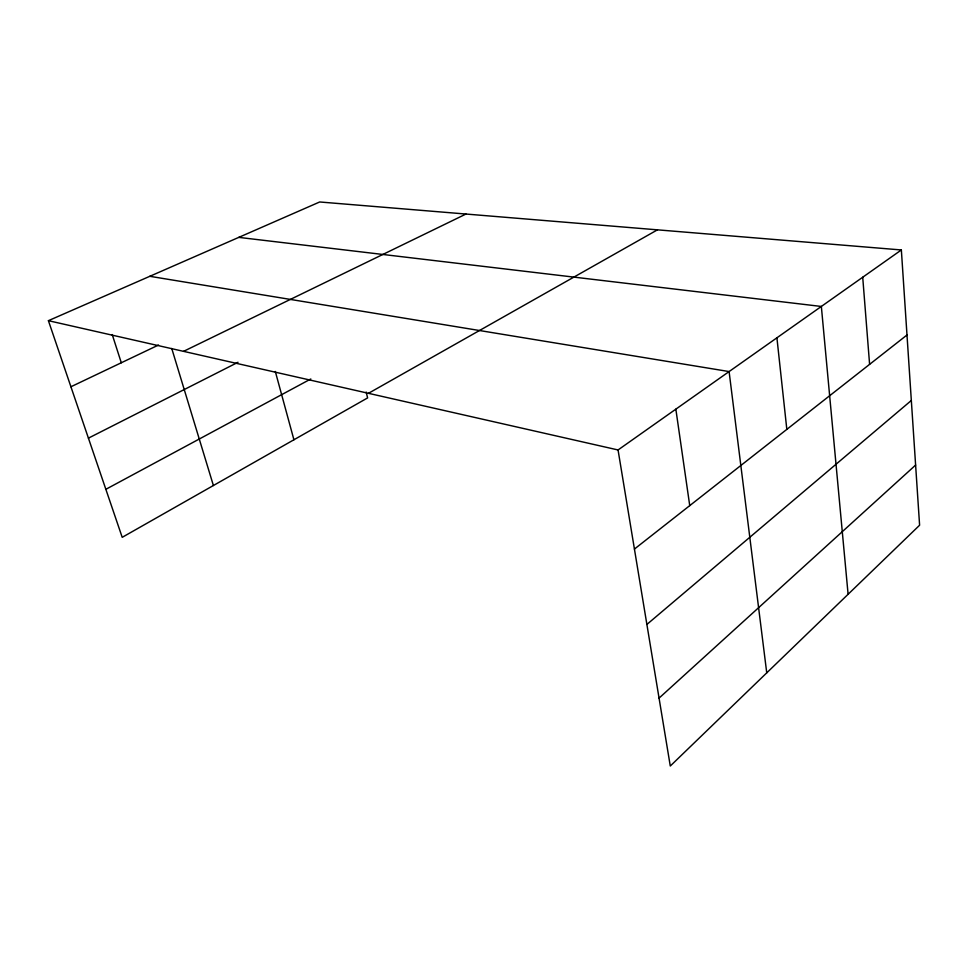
<?xml version="1.0" encoding="UTF-8"?>
<svg xmlns="http://www.w3.org/2000/svg" width="968" height="968" viewBox="0 0 968 968"><rect width="100%" height="100%" fill="white"/><g stroke="black" fill="none" stroke-linecap="round" stroke-linejoin="round"><path stroke-width="1.45" d="M659.063 698.11L915.619 465.076M646.89 624.445L911.336 400.462M634.427 549.062L906.992 335.001M618.056 449.963L901.353 249.962L919.6 525.225L670.279 766.027L618.056 449.963L48.4 320.674L122.21 537.325L367.61 397.909L366.182 392.076M368.457 393.323L657.453 229.839M105.851 489.312L310.813 378.972M88.427 438.141L238.019 362.274M183.557 351.348L465.959 214.049M70.918 386.764L158.522 345.031M48.4 320.674L319.694 201.973L901.353 249.962M238.769 237.378L821.348 306.457L848.101 594.279M149.81 276.303L729.098 371.567L766.741 672.857M112.227 334.565L121.302 362.77M171.747 348.468L213.396 485.525M275.311 371.458L293.921 439.774M675.845 409.161L689.736 505.623M776.917 337.82L786.827 429.381M862.718 277.235L869.603 364.367"/></g></svg>
